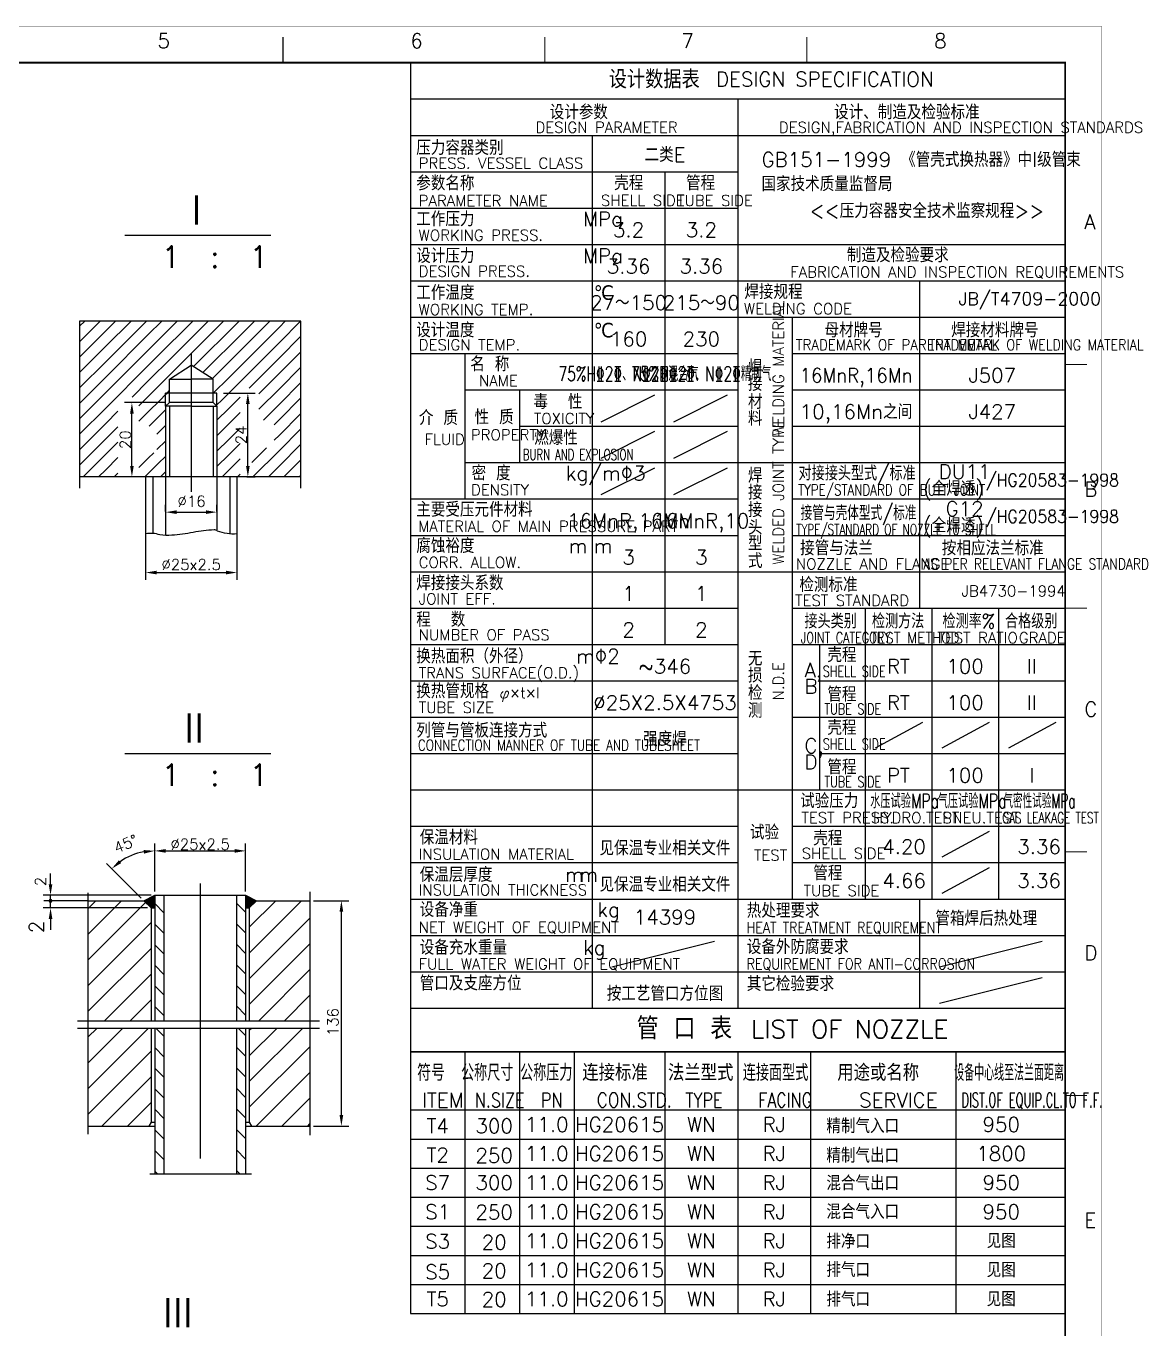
# Model space of a CAD drawing. Extents: x 49444 to 186655, y 41039 to 60167.
# Drawn here: x 81810 to 86436, y 52249 to 57623 of the extents above; entities that cross this region are included whole.
import ezdxf
from ezdxf.enums import TextEntityAlignment as Align

# ---------------------------------------------------------------- set-up
doc = ezdxf.new("R2010")
doc.units = 0
doc.header["$LTSCALE"] = 60
doc.header["$MEASUREMENT"] = 0
doc.header["$PDMODE"] = 3
doc.header["$PDSIZE"] = 0.001
doc.layers.get('0').update_dxf_attribs({"linetype": 'CONTINUOUS'})
doc.layers.get('DEFPOINTS').update_dxf_attribs({"linetype": 'CONTINUOUS'})
doc.styles.get("Standard").update_dxf_attribs({"font": 'txt_l', "bigfont": 'hztxt_l'})
doc.dimstyles.get("Standard").update_dxf_attribs({"dimtxt": 0.18, "dimasz": 0.18, "dimexe": 0.18, "dimexo": 0.0625, "dimgap": 0.09, "dimtad": 0, "dimtih": 1, "dimtoh": 1, "dimdec": 4, "dimzin": 0, "dimdsep": 46, "dimtxsty": 'Standard', "dimcen": 0.09, "dimadec": 0, "dimazin": 0, "dimtfac": 1, "dimtdec": 4, "dimtofl": 0, "dimtmove": 0, "dimatfit": 3, "dimfxl": 0, "dimtolj": 1, "dimtzin": 0, "dimarcsym": 0})
doc.dimstyles.new('STANDARD$0', dxfattribs={"dimtxt": 3, "dimasz": 3, "dimexe": 2, "dimexo": 1, "dimgap": 0.5, "dimtad": 1, "dimdec": 0, "dimzin": 0, "dimdsep": 46, "dimtxsty": 'Standard', "dimcen": 1, "dimclrd": 256, "dimclre": 256, "dimclrt": 256, "dimadec": 0, "dimazin": 0, "dimtfac": 1.5, "dimtdec": 3, "dimtix": 1, "dimtmove": 0, "dimatfit": 2, "dimfxl": 0, "dimtolj": 1, "dimarcsym": 0})

# ---------------------------------------------------------------- blocks, each defined once
blk = doc.blocks.new('*D62')
at = {"lineweight": -2}
for p, q in [((82995.6, 54015.5), (83140.5, 54015.5)), ((83110.5, 53130.9), (83110.5, 53970.5)), ((82995.6, 53085.9), (83140.5, 53085.9))]:
    blk.add_line(p, q, dxfattribs=at)
for points in [[(83103, 53970.5), (83118, 53970.5), (83110.5, 54015.5)], [(83103, 53130.9), (83118, 53130.9), (83110.5, 53085.9)]]:
    blk.add_solid(points)
at = {"layer": 'DEFPOINTS', "color": 0}
for p in [(82980.6, 54015.5), (83110.5, 54015.5), (82980.6, 53085.9)]:
    blk.add_point(p, dxfattribs=at)
at = {"insert": (83075.5, 53514.8), "char_height": 45, "attachment_point": 5, "rotation": 90}
blk.add_mtext('\\A1;136', dxfattribs=at)
blk = doc.blocks.new('*D109')
at = {"lineweight": -2}
for p, q in [((82385.8, 55620.7), (82385.8, 55648.2)), ((82597.3, 55620.7), (82597.3, 55648.2)), ((82430.8, 55618.2), (82552.3, 55618.2))]:
    blk.add_line(p, q, dxfattribs=at)
for points in [[(82430.8, 55625.7), (82430.8, 55610.7), (82385.8, 55618.2)], [(82552.3, 55625.7), (82552.3, 55610.7), (82597.3, 55618.2)]]:
    blk.add_solid(points)
at = {"layer": 'DEFPOINTS', "color": 0}
for p in [(82385.8, 55605.7), (82597.3, 55618.2), (82597.3, 55605.7)]:
    blk.add_point(p, dxfattribs=at)
at = {"insert": (82492.8, 55663.2), "char_height": 45, "attachment_point": 5}
blk.add_mtext('\\A1;%%c16', dxfattribs=at)
blk = doc.blocks.new('*X15')
at = {"color": 0}
for p, q in [((1978.26, -200.59), (1975.82, -198.15)), ((1982.5, -200.59), (1980.06, -198.15)), ((1986.33, -200.18), (1984.3, -198.15)), ((1989.07, -202.92), (1986.33, -200.18)), ((1990, -199.61), (1988.55, -198.15)), ((1976.1, -202.68), (1974.35, -200.93)), ((1984.83, -202.92), (1983.36, -201.45))]:
    blk.add_line(p, q, dxfattribs=at)
blk = doc.blocks.new('*D91')
at = {"lineweight": -2}
for p, q in [((82386.2, 56070), (82216.6, 56070)), ((82246.6, 55808.7), (82246.6, 56025)), ((82247.7, 55763.7), (82216.6, 55763.7))]:
    blk.add_line(p, q, dxfattribs=at)
for points in [[(82239.1, 56025), (82254.1, 56025), (82246.6, 56070)], [(82239.1, 55808.7), (82254.1, 55808.7), (82246.6, 55763.7)]]:
    blk.add_solid(points)
at = {"layer": 'DEFPOINTS', "color": 0}
for p in [(82246.6, 56070), (82401.2, 56070), (82262.7, 55763.7)]:
    blk.add_point(p, dxfattribs=at)
at = {"insert": (82219.3, 55916.9), "char_height": 45, "attachment_point": 5, "rotation": 90}
blk.add_mtext('\\A1;20', dxfattribs=at)
blk = doc.blocks.new('*D108')
at = {"lineweight": -2}
for p, q in [((82303.3, 55544.7), (82303.3, 55339.1)), ((82679.9, 55544.6), (82679.9, 55339.1)), ((82348.3, 55369.1), (82634.9, 55369.1))]:
    blk.add_line(p, q, dxfattribs=at)
for points in [[(82348.3, 55376.6), (82348.3, 55361.6), (82303.3, 55369.1)], [(82634.9, 55376.6), (82634.9, 55361.6), (82679.9, 55369.1)]]:
    blk.add_solid(points)
at = {"layer": 'DEFPOINTS', "color": 0}
for p in [(82303.3, 55559.7), (82679.9, 55559.6), (82679.9, 55369.1)]:
    blk.add_point(p, dxfattribs=at)
at = {"insert": (82491.1, 55402.1), "char_height": 45, "attachment_point": 5}
blk.add_mtext('\\A1;%%c25x2.5', dxfattribs=at)
blk = doc.blocks.new('*D90')
at = {"lineweight": -2}
for p, q in [((82624.8, 56109.3), (82754.7, 56109.3)), ((82724.7, 55808.7), (82724.7, 56064.3)), ((82720.1, 55763.7), (82754.7, 55763.7))]:
    blk.add_line(p, q, dxfattribs=at)
for points in [[(82717.2, 56064.3), (82732.2, 56064.3), (82724.7, 56109.3)], [(82717.2, 55808.7), (82732.2, 55808.7), (82724.7, 55763.7)]]:
    blk.add_solid(points)
at = {"layer": 'DEFPOINTS', "color": 0}
for p in [(82609.8, 56109.3), (82724.7, 56109.3), (82705.1, 55763.7)]:
    blk.add_point(p, dxfattribs=at)
at = {"insert": (82697.3, 55936.5), "char_height": 45, "attachment_point": 5, "rotation": 90}
blk.add_mtext('\\A1;24', dxfattribs=at)
blk = doc.blocks.new('*X14')
at = {"color": 0}
for p, q in [((1953.05, -166.89), (1947.19, -161.04)), ((1957.29, -166.89), (1951.43, -161.04)), ((1961.53, -166.89), (1955.68, -161.04)), ((1965.77, -166.89), (1959.92, -161.04)), ((1970.02, -166.89), (1964.16, -161.04)), ((1974.26, -166.89), (1968.4, -161.04)), ((1978.5, -166.89), (1972.65, -161.04)), ((1982.74, -166.89), (1976.89, -161.04)), ((1986.99, -166.89), (1981.13, -161.04)), ((1990, -165.67), (1985.37, -161.04)), ((1990, -161.42), (1989.62, -161.04)), ((1948.8, -166.89), (1947.17, -165.26)), ((1962.73, -180.82), (1948.8, -166.89)), ((1966.97, -180.82), (1953.05, -166.89)), ((1965.6, -175.2), (1957.29, -166.89)), ((1967.17, -172.54), (1961.53, -166.89)), ((1971.42, -172.54), (1965.77, -166.89)), ((1974.38, -171.26), (1970.02, -166.89)), ((1975.7, -168.34), (1974.26, -166.89)), ((1979.95, -168.34), (1978.5, -166.89)), ((1990, -174.15), (1982.74, -166.89)), ((1990, -169.91), (1986.99, -166.89)), ((1958.49, -180.82), (1947.17, -169.5)), ((1986.05, -174.44), (1982.02, -170.42)), ((1954.24, -180.82), (1947.17, -173.74)), ((1950, -180.82), (1947.17, -177.99)), ((1971.21, -180.82), (1968.08, -177.69)), ((1975.46, -180.82), (1972.33, -177.69)), ((1979.7, -180.82), (1976.57, -177.69)), ((1983.94, -180.82), (1980.81, -177.69)), ((1988.19, -180.82), (1985.05, -177.69)), ((1990, -178.39), (1989.3, -177.69)), ((1958.34, -214.62), (1947.17, -203.44)), ((1962.58, -214.62), (1950.89, -202.92)), ((1966.83, -214.62), (1955.13, -202.92)), ((1971.07, -214.62), (1959.37, -202.92)), ((1968.08, -207.38), (1963.61, -202.92)), ((1970.49, -205.55), (1967.86, -202.92)), ((1974.73, -205.55), (1972.1, -202.92)), ((1987.46, -205.55), (1984.83, -202.92)), ((1990, -203.85), (1989.07, -202.92)), ((1954.1, -214.62), (1947.17, -207.68)), ((1975.31, -214.62), (1971.97, -211.28)), ((1979.56, -214.62), (1976.22, -211.28)), ((1983.8, -214.62), (1980.46, -211.28)), ((1988.04, -214.62), (1984.7, -211.28)), ((1990, -212.33), (1988.94, -211.28)), ((1949.86, -214.62), (1947.17, -211.93)), ((1957.08, -221.84), (1949.86, -214.62)), ((1961.32, -221.84), (1954.1, -214.62)), ((1965.56, -221.84), (1958.34, -214.62)), ((1969.81, -221.84), (1962.58, -214.62)), ((1974.05, -221.84), (1966.83, -214.62)), ((1978.29, -221.84), (1971.07, -214.62)), ((1982.53, -221.84), (1975.31, -214.62)), ((1986.78, -221.84), (1979.56, -214.62)), ((1990, -220.82), (1983.8, -214.62)), ((1990, -216.58), (1988.04, -214.62)), ((1952.84, -221.84), (1947.17, -216.17)), ((1948.59, -221.84), (1947.17, -220.41))]:
    blk.add_line(p, q, dxfattribs=at)
blk = doc.blocks.new('*D93')
at = {"lineweight": -2}
for p, q in [((81911.1, 54083), (81911.1, 54128)), ((82325.6, 54038), (81881.1, 54038)), ((81911.1, 53985.5), (81911.1, 54038)), ((82310.6, 53985.5), (81881.1, 53985.5)), ((81911.1, 53940.5), (81911.1, 53895.5))]:
    blk.add_line(p, q, dxfattribs=at)
for points in [[(81903.6, 54083), (81918.6, 54083), (81911.1, 54038)], [(81903.6, 53940.5), (81918.6, 53940.5), (81911.1, 53985.5)]]:
    blk.add_solid(points)
at = {"layer": 'DEFPOINTS', "color": 0}
for p in [(81911.1, 54038), (82340.6, 54038), (82325.6, 53985.5)]:
    blk.add_point(p, dxfattribs=at)
at = {"insert": (81869.7, 54094.7), "char_height": 45, "attachment_point": 5, "rotation": 90}
blk.add_mtext('\\A1;2', dxfattribs=at)
blk = doc.blocks.new('*D57')
at = {"color": 0, "lineweight": -2}
for p, q in [((82340.6, 54053), (82340.6, 54251.1)), ((82285, 54026.1), (82142.1, 54168.8))]:
    blk.add_line(p, q, dxfattribs=at)
blk.add_arc((82340.6, 53970.5), 250.6, 100.302, 124.7159, dxfattribs=at)
at = {"color": 0}
for points in [[(82295.1, 54224.5), (82296.5, 54209.6), (82340.6, 54221.1)], [(82202.7, 54170.7), (82193.1, 54182.2), (82163.3, 54147.6)]]:
    blk.add_solid(points, dxfattribs=at)
at = {"layer": 'DEFPOINTS', "color": 0}
for p in [(82275.7, 54212.5), (82295.6, 54015.5), (82340.6, 54038), (82325.6, 53985.5), (82340.6, 52889.4)]:
    blk.add_point(p, dxfattribs=at)
at = {"color": 0, "insert": (82221.2, 54249.8), "char_height": 45, "attachment_point": 5, "rotation": 23.137}
blk.add_mtext('\\A1;45°', dxfattribs=at)
blk = doc.blocks.new('*X1')
at = {"color": 0}
for p, q in [((289.21, 91.22), (298.48, 100.49)), ((289.21, 98.29), (291.41, 100.49)), ((333.59, 86.11), (347.98, 100.49)), ((333.59, 93.18), (340.91, 100.49)), ((289.21, 84.14), (305.07, 100.01)), ((289.21, 77.07), (306.59, 94.46)), ((333.59, 79.03), (350.26, 95.7)), ((289.21, 70), (306.59, 87.39)), ((333.59, 71.96), (350.26, 88.63)), ((293.75, 67.48), (306.59, 80.32)), ((336.18, 67.48), (350.26, 81.56)), ((300.82, 67.48), (306.59, 73.25)), ((343.25, 67.48), (350.26, 74.49)), ((289.21, 48.79), (305.89, 65.48)), ((289.21, 55.86), (298.82, 65.48)), ((289.21, 62.93), (291.75, 65.48)), ((333.59, 64.89), (334.18, 65.48)), ((333.59, 57.82), (341.25, 65.48)), ((333.59, 50.75), (348.32, 65.48)), ((289.21, 41.72), (306.59, 59.11)), ((333.59, 43.68), (350.26, 60.35)), ((293.08, 38.52), (306.59, 52.03)), ((335.51, 38.52), (350.26, 53.28)), ((300.15, 38.52), (306.59, 44.96)), ((342.58, 38.52), (350.26, 46.2)), ((349.65, 38.52), (350.26, 39.13))]:
    blk.add_line(p, q, dxfattribs=at)
blk = doc.blocks.new('*X2')
at = {"color": 0}
for p, q in [((310.09, 97.2), (307.59, 99.7)), ((332.59, 97.33), (330.09, 99.83)), ((310.09, 91.54), (307.59, 94.04)), ((332.59, 91.67), (330.09, 94.17)), ((310.09, 85.89), (307.59, 88.39)), ((332.59, 86.01), (330.09, 88.51)), ((310.09, 80.23), (307.59, 82.73)), ((332.59, 80.36), (330.09, 82.86)), ((310.09, 74.57), (307.59, 77.07)), ((332.59, 74.7), (330.09, 77.2)), ((310.09, 68.92), (307.59, 71.42)), ((332.59, 69.04), (330.09, 71.54)), ((310.09, 63.26), (307.88, 65.48)), ((332.59, 63.39), (330.5, 65.48)), ((310.09, 57.6), (307.59, 60.1)), ((332.59, 57.73), (330.09, 60.23)), ((310.09, 51.95), (307.59, 54.45)), ((332.59, 52.07), (330.09, 54.57)), ((310.09, 46.29), (307.59, 48.79)), ((332.59, 46.42), (330.09, 48.92)), ((310.09, 40.63), (307.59, 43.13)), ((332.59, 40.76), (330.09, 43.26)), ((310.09, 34.98), (307.59, 37.48)), ((332.59, 35.1), (330.09, 37.6)), ((310.09, 29.32), (307.59, 31.82)), ((332.59, 29.45), (330.09, 31.95)), ((308.33, 25.42), (307.59, 26.16)), ((330.96, 25.42), (330.09, 26.29))]:
    blk.add_line(p, q, dxfattribs=at)
blk = doc.blocks.new('*D107')
at = {"lineweight": -2}
for p, q in [((82340.6, 54053), (82340.6, 54250.9)), ((82715.6, 54053), (82715.6, 54250.9)), ((82385.6, 54220.9), (82670.6, 54220.9))]:
    blk.add_line(p, q, dxfattribs=at)
for points in [[(82385.6, 54228.4), (82385.6, 54213.4), (82340.6, 54220.9)], [(82670.6, 54228.4), (82670.6, 54213.4), (82715.6, 54220.9)]]:
    blk.add_solid(points)
at = {"layer": 'DEFPOINTS', "color": 0}
for p in [(82715.6, 54220.9), (82340.6, 54038), (82715.6, 54038)]:
    blk.add_point(p, dxfattribs=at)
at = {"insert": (82528.1, 54248.3), "char_height": 45, "attachment_point": 5}
blk.add_mtext('\\A1;%%c25x2.5', dxfattribs=at)

msp = doc.modelspace()

# ---------------------------------------------------------------- linework, layer by layer
for p, q in [((83394.736803, 57322.422896), (86094.736803, 57322.422896)), ((84744.736803, 57322.422896), (84744.736803, 53572.422896)), ((83394.736803, 57172.422896), (86094.736803, 57172.422896)), ((84144.736803, 57172.422896), (84144.736803, 53572.422896)), ((83394.736803, 57022.422896), (84744.736803, 57022.422896)), ((84444.736803, 57022.422896), (84444.736803, 55072.422896)), ((83394.736803, 56872.422896), (84744.736803, 56872.422896)), ((82217.121574, 56760.065256), (82819.147984, 56760.065256)), ((83394.736803, 56722.422896), (86094.736803, 56722.422896)), ((83394.736803, 56572.422896), (86094.736803, 56572.422896)), ((85494.736803, 56572.422896), (85494.736803, 55222.422896)), ((83394.736803, 56422.422896), (86094.736803, 56422.422896)), ((84969.736803, 56422.422896), (84969.736803, 54022.422896)), ((82491.554096, 56271.913919), (82491.554096, 55702.341196)), ((83394.736803, 56272.422896), (84744.736803, 56272.422896)), ((83619.736803, 56272.422896), (83619.736803, 55672.422896)), ((84969.736803, 56272.422896), (86094.736803, 56272.422896)), ((82385.844438, 56054.693364), (82385.844438, 56109.289398)), ((82597.263755, 56054.693364), (82597.263755, 56109.289398)), ((83619.736803, 56122.422896), (84744.736803, 56122.422896)), ((83844.736803, 56122.422896), (83844.736803, 55822.422896)), ((84969.736803, 56122.422896), (86094.736803, 56122.422896)), ((82362.565322, 56080.450751), (82314.349708, 56032.235137)), ((82401.439242, 56054.693364), (82401.439242, 55763.956816)), ((82581.668951, 56054.693364), (82581.668951, 55763.956816)), ((84181.108832, 55990.608909), (84402.979168, 56101.544077)), ((84481.108832, 55990.608909), (84702.979168, 56101.544077)), ((82385.844423, 56040.090243), (82344.243819, 55998.489638)), ((83844.736803, 55972.422896), (84744.736803, 55972.422896)), ((84181.108832, 55840.608909), (84402.979168, 55951.544077)), ((84481.108832, 55840.608909), (84702.979168, 55951.544077)), ((84969.736803, 55972.422896), (86094.736803, 55972.422896)), ((83619.736803, 55822.422896), (84744.736803, 55822.422896)), ((84181.108832, 55690.608909), (84402.979168, 55801.544077)), ((84481.108832, 55690.608909), (84702.979168, 55801.544077)), ((84744.736803, 55822.422896), (86094.736803, 55822.422896)), ((83394.736803, 55672.422896), (84744.736803, 55672.422896)), ((84969.736803, 55672.422896), (86094.736803, 55672.422896)), ((83394.736803, 55522.422896), (84744.736803, 55522.422896)), ((84969.736803, 55522.422896), (86094.736803, 55522.422896)), ((83394.736803, 55372.422896), (84744.736803, 55372.422896)), ((84744.736803, 55372.422896), (86094.736803, 55372.422896)), ((83394.736803, 55222.422896), (84744.736803, 55222.422896)), ((84969.736803, 55222.422896), (86094.736803, 55222.422896)), ((85269.736803, 55222.422896), (85269.736803, 54022.422896)), ((85544.671568, 55222.422896), (85544.671568, 54022.422896)), ((85819.713462, 55222.422896), (85819.713462, 54022.422896)), ((83394.736803, 55072.422896), (84744.736803, 55072.422896)), ((84969.736803, 55072.422896), (86094.736803, 55072.422896)), ((85082.236803, 55072.422896), (85082.236803, 54472.422896)), ((83394.736803, 54922.422896), (84744.736803, 54922.422896)), ((85082.236803, 54922.422896), (86094.736803, 54922.422896)), ((83394.736803, 54772.422896), (84744.736803, 54772.422896)), ((84969.736803, 54772.422896), (86094.736803, 54772.422896)), ((85313.076192, 54646.068172), (85507.837577, 54752.326861)), ((85588.010958, 54646.068172), (85782.772342, 54752.326861)), ((85863.052852, 54646.068172), (86057.814236, 54752.326861)), ((82217.121574, 54622.975941), (82819.147984, 54622.975941)), ((83394.736803, 54622.422896), (84744.736803, 54622.422896)), ((83394.736803, 54622.422896), (84744.736803, 54622.422896)), ((85082.236803, 54622.422896), (86094.736803, 54622.422896)), ((83394.736803, 54472.422896), (84744.736803, 54472.422896)), ((84744.736803, 54472.422896), (86094.736803, 54472.422896)), ((83394.736803, 54322.422896), (84744.736803, 54322.422896)), ((84969.736803, 54322.422896), (86094.736803, 54322.422896)), ((85588.010958, 54196.068172), (85782.772342, 54302.326861)), ((83394.736803, 54172.422896), (84744.736803, 54172.422896)), ((84969.736803, 54172.422896), (86094.736803, 54172.422896)), ((85588.010958, 54046.068172), (85782.772342, 54152.326861)), ((82528.095137, 54085.873118), (82528.095137, 52952.122211)), ((82064.795196, 54015.453367), (81883.175006, 54015.453367)), ((82064.795196, 54048.375731), (82064.795196, 53052.157689)), ((82980.618559, 54051.784612), (82980.618559, 53048.748759)), ((83394.736803, 54022.422896), (84744.736803, 54022.422896)), ((84744.736803, 54022.422896), (86094.736803, 54022.422896)), ((85494.736803, 54022.422896), (85494.736803, 53572.422896)), ((83394.736803, 53872.422896), (84744.736803, 53872.422896)), ((84226.076117, 53742.757725), (84649.455812, 53848.602648)), ((84744.736803, 53872.422896), (86094.736803, 53872.422896)), ((85576.076117, 53742.757725), (85999.455812, 53848.602648)), ((83394.736803, 53722.422896), (84744.736803, 53722.422896)), ((84744.736803, 53722.422896), (86094.736803, 53722.422896)), ((85576.076117, 53592.757725), (85999.455812, 53698.602648)), ((82022.619438, 53520.21228), (83020.666, 53520.21228)), ((82022.619438, 53490.21228), (83020.666, 53490.21228)), ((83619.736803, 53392.422892), (83619.736803, 52312.422892)), ((83844.736803, 53392.422892), (83844.736803, 52312.422892)), ((84069.736803, 53392.422892), (84069.736803, 52312.422892)), ((84444.736803, 53392.422892), (84444.736803, 52312.422892)), ((84744.736803, 53392.422892), (84744.736803, 52312.422892)), ((85044.736803, 53392.422892), (85044.736803, 52312.422892)), ((85644.736803, 53392.422892), (85644.736803, 52312.422892)), ((83394.736803, 53152.422892), (86094.736803, 53152.422892)), ((83394.736803, 53032.422892), (86094.736803, 53032.422892)), ((82320.569711, 52889.379675), (82739.734823, 52889.379675)), ((83394.736803, 52912.422892), (86094.736803, 52912.422892)), ((83394.736803, 52792.422892), (86094.736803, 52792.422892)), ((83394.736803, 52672.422892), (86094.736803, 52672.422892)), ((83394.736803, 52552.422892), (86094.736803, 52552.422892)), ((83394.736803, 52432.422892), (86094.736803, 52432.422892)), ((83394.736803, 52312.422892), (86094.736803, 52312.422892))]:
    msp.add_line(p, q)
at = {"color": 0}
for p, q in [((82314.349708, 56286.793578), (82433.770004, 56406.213874)), ((82314.349708, 56350.433189), (82370.130393, 56406.213874)), ((82347.072022, 56255.876282), (82497.409614, 56406.213874)), ((82410.711632, 56255.876282), (82561.049224, 56406.213874)), ((82474.351243, 56255.876282), (82624.688835, 56406.213874)), ((82537.990853, 56255.876282), (82645.81289, 56363.698319)), ((82601.630463, 56255.876282), (82645.81289, 56300.058709)), ((82314.349708, 56095.874747), (82474.351243, 56255.876282)), ((82314.349708, 56159.514358), (82410.711632, 56255.876282)), ((82314.349708, 56223.153968), (82347.072022, 56255.876282)), ((82500.709822, 56218.595251), (82537.990853, 56255.876282)), ((82539.292206, 56193.538025), (82601.630463, 56255.876282)), ((82577.874589, 56168.480798), (82645.81289, 56236.419099)), ((82582.322788, 56109.289387), (82645.81289, 56172.779488)), ((82385.844438, 56103.729867), (82391.403957, 56109.289387)), ((82391.403957, 56109.289387), (82401.439233, 56119.324663)), ((82581.668946, 56108.635544), (82582.322788, 56109.289387)), ((82617.123763, 56080.450751), (82645.81289, 56109.139878)), ((82362.565322, 56080.450751), (82385.844438, 56103.729867)), ((82597.263755, 56060.590743), (82617.123763, 56080.450751)), ((82597.263741, 55996.951118), (82645.81289, 56045.500268)), ((82597.263741, 55933.311508), (82645.81289, 55981.860658)), ((82597.263741, 55869.671898), (82645.81289, 55918.221047)), ((82597.263741, 55806.032288), (82645.81289, 55854.581437)), ((82618.5742, 55763.703136), (82645.81289, 55790.941827))]:
    msp.add_line(p, q, dxfattribs=at)
for points, format in [([(77334.736803, 57622.422896, 1.5, 1.5, 0), (77334.736803, 45007.422896, 1.5, 1.5, 0), (86244.736803, 45007.422896, 1.5, 1.5, 0), (86244.736803, 57622.422896, 1.5, 1.5, 0), (77334.736803, 57622.422896, 1.5, 1.5, 1.9635677679)], "xyseb"), ([(82869.736803, 57472.422896, 4.5, 4.5, 0), (82869.736803, 57577.422896, 4.5, 4.5, 0)], "xyseb"), ([(83949.736803, 57472.422896, 4.5, 4.5, 0), (83949.736803, 57577.422896, 4.5, 4.5, 0)], "xyseb"), ([(85029.736803, 57472.422896, 4.5, 4.5, 0), (85029.736803, 57577.422896, 4.5, 4.5, 0)], "xyseb"), ([(77709.736803, 57472.422896, 7.5, 7.5, 0), (77709.736803, 45157.422896, 7.5, 7.5, 0), (86094.736803, 45157.422896, 7.5, 7.5, 0), (86094.736803, 57472.422896, 7.5, 7.5, 0), (77709.736803, 57472.422896, 7.5, 7.5, 0)], "xyseb"), ([(86184.736803, 56227.422896, 4.5, 4.5, 0), (86094.736803, 56227.422896, 4.5, 4.5, 0)], "xyseb"), ([(82679.912201, 55528.099543, -0.1039922283), (82599.194237, 55540.255231, 0.266325534), (82585.267243, 55544.898662, 0.0381971837), (82499.762504, 55534.406798, -0.0366700243), (82410.814647, 55522.832081, -0.0586850904), (82362.182909, 55524.405379, 0.1327111397), (82303.242271, 55528.390728)], "xyb"), ([(86184.736803, 54217.422896, 4.5, 4.5, 0), (86094.736803, 54217.422896, 4.5, 4.5, 0)], "xyseb")]:
    msp.add_lwpolyline(points, format=format)
for points in [[(83394.736807, 57472.422896), (83394.736807, 52312.422892)], [(82942.528811, 55716.711396), (82942.528811, 56406.213874), (82030.551903, 56406.213874), (82030.551903, 55716.711396)], [(82401.439249, 56166.016593), (82491.638899, 56224.596528)], [(82581.668944, 56166.016593), (82491.469279, 56224.596528)], [(82401.439234, 56070.043548), (82401.439234, 56166.016593), (82491.638869, 56166.016593)], [(82581.668944, 56070.043548), (82581.668944, 56166.016593), (82491.469279, 56166.016593)], [(82597.263739, 56109.289413), (82385.844424, 56109.289413)], [(82385.844424, 56054.693388), (82401.439234, 56070.043548)], [(82385.844424, 56054.693388), (82385.844424, 55522.212348)], [(82491.638869, 56054.693388), (82385.844424, 56054.693388)], [(82581.668944, 56070.043548), (82401.296914, 56070.043548)], [(82491.469279, 56054.693388), (82597.263739, 56054.693388)], [(82597.263739, 56054.693388), (82581.668944, 56070.043548)], [(82597.263739, 56054.693388), (82597.263739, 55545.182703)], [(82942.528804, 55763.703168), (82030.551904, 55763.703168)], [(82303.251949, 55763.113098), (82303.251949, 55528.099563)], [(82333.251949, 55763.113098), (82333.251949, 55530.547713)], [(82649.856199, 55763.703168), (82649.856199, 55528.642998)], [(82679.856199, 55763.703168), (82679.856199, 55528.099563)], [(82064.795194, 54015.453362), (82295.576419, 54015.453362)], [(82295.576419, 54015.453362), (82340.595139, 54037.953362)], [(82325.595139, 53985.453362), (82295.576419, 54015.453362)], [(82340.595139, 54037.953362), (82340.595139, 53520.212282)], [(82340.595139, 54037.953362), (82715.595139, 54037.953362)], [(82378.095139, 54037.953362), (82378.095139, 53520.212282)], [(82678.095139, 54037.953362), (82678.095139, 53520.212282)], [(82715.595139, 54037.953362), (82715.595139, 53520.212282)], [(82715.595139, 54037.953362), (82760.607784, 54015.453362)], [(82730.595139, 53985.453362), (82760.607784, 54015.453362)], [(82760.607784, 54015.453362), (82980.618559, 54015.453362)], [(82325.595139, 53985.453362), (82325.595139, 53520.212282)], [(82325.595139, 53985.453362), (82340.595139, 53985.453362)], [(82715.595139, 53985.453362), (82730.595139, 53985.453362)], [(82730.595139, 53985.453362), (82730.595139, 53520.212282)], [(83394.736807, 53572.422896), (86094.736803, 53572.422896)], [(83394.736807, 53572.422896), (86094.736803, 53572.422896)], [(82325.595139, 53490.212282), (82325.595139, 53102.419562)], [(82340.595139, 53490.212282), (82340.595139, 52889.379677)], [(82378.095139, 53490.212282), (82378.095139, 52889.379677)], [(82678.095139, 53490.212282), (82678.095139, 52889.379677)], [(82715.595139, 53490.212282), (82715.595139, 52889.379677)], [(82730.595139, 53490.212282), (82730.595139, 53102.419562)], [(86094.736803, 53392.422896), (83394.736807, 53392.422896)], [(83394.736807, 53392.422896), (86094.736803, 53392.422896)], [(82325.595139, 53102.419562), (82316.216794, 53085.919562)], [(82325.595139, 53102.419562), (82340.595139, 53102.419562)], [(82715.595139, 53102.419562), (82730.595139, 53102.419562)], [(82730.595139, 53102.419562), (82739.973484, 53085.919562)], [(82064.795194, 53085.919562), (82340.595139, 53085.919562)], [(82715.595139, 53085.919562), (82980.618559, 53085.919562)]]:
    msp.add_lwpolyline(points)
at = {"const_width": 4.5}
for points in [[(86184.736803, 55222.422896), (86094.736803, 55222.422896)], [(86184.736803, 53212.422896), (86094.736803, 53212.422896)]]:
    msp.add_lwpolyline(points, dxfattribs=at)
msp.add_lwpolyline([(81916.639714, 54015.453362, 1), (81905.484784, 54015.453362, 1)], format="xyb", close=True)
for points in [[(82340.595137, 54037.953367), (82295.576414, 54015.453367), (82325.595137, 53985.453367)], [(82340.595137, 54037.953367), (82340.595137, 53985.453367), (82325.595137, 53985.453367)], [(82715.595137, 54037.953367), (82760.60778, 54015.453367), (82730.595137, 53985.453367)], [(82715.595137, 54037.953367), (82715.595137, 53985.453367), (82730.595137, 53985.453367)]]:
    msp.add_solid(points)

# ---------------------------------------------------------------- block references
at = {"xscale": 15, "yscale": 15, "zscale": 15, "rotation": 270}
for name in ['*X14', '*X15']:
    msp.add_blockref(name, (85358.121347, 85613.724274), dxfattribs=at)
at = {"xscale": 15, "yscale": 15, "zscale": 15}
for name in ['*X1', '*X2']:
    msp.add_blockref(name, (77726.709043, 52508.066676), dxfattribs=at)

# ---------------------------------------------------------------- texts
for s, height, p in [('5', 60, (82352.236803, 57532.422896)), ('6', 60, (83394.736803, 57532.422896)), ('7', 60, (84512.236803, 57532.422896)), ('8', 60, (85554.736803, 57532.422896)), ('设计数据表', 75, (84213.093253, 57365.885773)), ('DESIGN SPECIFICATION', 60, (84655.023099, 57373.812214)), ('设计参数', 60, (83969.428983, 57238.068102)), ('设计、制造及检验标准', 60, (85142.171782, 57238.068102)), ('DESIGN PARAMETER', 45, (83910.978325, 57183.191769)), ('DESIGN,FABRICATION AND INSPECTION STANDARDS ', 45, (84914.527453, 57183.191769)), ('压力容器类别', 60, (83419.227609, 57091.391025)), ('PRESS. VESSEL CLASS', 45, (83429.161944, 57035.186428)), ('GB151-1999 《管壳式换热器》中I级管束', 60, (84842.836198, 57042.379548)), ('参数名称', 60, (83419.227609, 56944.952405)), ('壳程', 60, (84235.578801, 56946.261262)), ('管程', 60, (84531.785648, 56945.820623)), ('国家技术质量监督局', 60, (84842.836198, 56941.997661)), ('I', 120, (82492.439808, 56804.611402)), ('PARAMETER NAME', 45, (83429.161944, 56880.250114)), ('SHELL SIDE', 45, (84180.728137, 56881.558972)), ('TUBE SIDE', 45, (84494.55866, 56881.118333)), ('工作压力          MPa', 60, (83419.227609, 56797.139685)), ('       <<压力容器安全技术监察规程>>', 60, (84728.674665, 56831.234519)), ('A', 60, (86174.146895, 56785.542595)), ('WORKING PRESS.', 45, (83429.161944, 56737.865324)), ('1  :  1', 90, (82368.594306, 56626.426818)), ('设计压力          MPa', 60, (83419.227609, 56645.452496)), ('制造及检验要求', 60, (85194.689994, 56648.598383)), ('DESIGN PRESS.', 45, (83429.161944, 56589.324009)), ('FABRICATION AND INSPECTION REQUIREMENTS', 45, (84961.677449, 56586.178161)), ('工作温度           ℃', 60, (83419.227609, 56493.765333)), ('焊接规程', 60, (84772.245881, 56496.911194)), ('JB/T4709-2000', 52.5, (85655.582534, 56472.167372)), ('WORKING TEMP.', 45, (83429.161944, 56431.345112)), ('WELDING CODE', 45, (84770.244725, 56434.490972)), ('设计温度           ℃', 60, (83419.227609, 56338.932283)), ('母材牌号', 60, (85102.454291, 56338.932283)), ('焊接材料牌号', 60, (85624.937211, 56338.932283)), ('DESIGN TEMP.', 45, (83429.161944, 56285.949657)), ('名 称', 60, (83641.848309, 56198.868605)), ('焊', 60, (84786.910014, 56186.315376)), ('NAME', 45, (83677.65378, 56137.629919)), ('接', 60, (84786.910014, 56117.954334)), ('毒  性', 60, (83902.228389, 56043.989606)), ('材', 60, (84786.910014, 56044.052114)), ('介 质', 60, (83430.009262, 55977.154094)), ('性 质', 60, (83659.733931, 55980.026106)), ('TOXICITY', 45, (83904.205393, 55981.776792)), ('料', 60, (84786.910014, 55974.593361)), ('PROPERTY', 45, (83644.446781, 55914.623918)), ('燃爆性', 60, (83905.700414, 55895.215704)), ('FLUID', 45, (83453.400275, 55895.858656)), ('密 度     kg/m%%1303', 60, (83647.442316, 55748.868605)), ('焊', 60, (84786.910014, 55739.243708)), ('DU11', 60, (85573.389156, 55755.14511)), ('DENSITY', 45, (83644.84956, 55687.629919)), ('接', 60, (84786.910014, 55669.881137)), ('(全焊透)', 60, (85508.736179, 55685.639891)), ('B', 60, (86174.146895, 55683.042595)), ('主要受压元件材料', 60, (83419.227609, 55598.830066)), ('接', 60, (84786.910014, 55597.357523)), ('G12', 60, (85601.539082, 55602.236622)), ('MATERIAL OF MAIN PRESSURE PART ', 45, (83426.926943, 55537.341082)), ('头', 60, (84786.910014, 55524.8339)), ('(全焊透)', 60, (85508.736179, 55534.056042)), ('腐蚀裕度           m', 60, (83419.227609, 55449.329529)), ('型', 60, (84786.910014, 55459.851886)), (' m', 60, (84006.592423, 55449.329529)), ('接管与法兰', 60, (85002.170879, 55439.899877)), ('按相应法兰标准', 60, (85586.548309, 55439.899877)), ('CORR. ALLOW.', 45, (83429.161944, 55388.346583)), ('式', 60, (84786.910014, 55387.328263)), ('NOZZLE AND FLANGE', 45, (84984.667202, 55381.818711)), ('焊接接头系数 ', 60, (83419.227609, 55295.960566)), ('检测标准', 60, (84998.749099, 55288.917711)), ('JB4730-1994', 45, (85667.495886, 55270.412396)), ('JOINT EFF. ', 45, (83429.161944, 55237.879401)), ('TEST STANDARD', 45, (84980.987902, 55231.433117)), ('程  数', 60, (83419.227609, 55144.9784)), ('NUMBER OF PASS', 45, (83429.161944, 55089.799015)), ('TEST RATIO', 45, (85568.013274, 55077.58566)), ('GRADE', 45, (85904.011324, 55077.58566)), ('换热面积（外径）    m%%1302', 60, (83419.227609, 54993.996246)), ('无', 60, (84786.910014, 54984.485102)), ('壳程', 60, (85114.440332, 54999.288099)), ('TRANS SURFACE(O.D.)', 45, (83429.161944, 54933.0133)), ('损', 60, (84786.910014, 54915.122531)), ('A,', 60, (85019.707627, 54936.948852)), ('B', 60, (85019.707627, 54869.866813)), ('换热管规格 ', 60, (83419.227609, 54850.418926)), ('φ×t×l', 45, (83762.721125, 54850.418926)), ('检', 60, (84786.910014, 54842.598917)), ('管程', 60, (85114.440332, 54836.805807)), ('TUBE SIZE', 45, (83429.161944, 54790.144748)), ('测', 60, (84786.910014, 54770.075294)), ('C', 60, (86174.146895, 54775.542595)), ('II', 120, (82462.391757, 54667.522087)), ('壳程', 60, (85114.440332, 54699.288099)), ('列管与管板连接方式', 60, (83419.227609, 54687.936634)), ('C,', 60, (85019.707627, 54624.629796)), ('D', 60, (85019.707627, 54557.547757)), ('管程', 60, (85114.440332, 54536.805807)), ('1  :  1', 90, (82368.594306, 54489.337503)), ('试验压力', 60, (85002.221392, 54397.390312)), ('试验', 60, (84794.912983, 54267.565126)), ('TEST PRESS.', 45, (85007.480481, 54335.622092)), ('HYDRO.TEST ', 45, (85301.859634, 54334.989042)), ('PNEU.TEST ', 45, (85588.668821, 54334.989042)), ('保温材料', 60, (83433.562133, 54246.757262)), ('壳程', 60, (85056.241262, 54243.426598)), ('INSULATION MATERIAL', 45, (83429.161944, 54184.989042)), ('TEST', 45, (84811.624383, 54180.86601)), ('SHELL SIDE', 45, (85008.770565, 54188.167458)), ('4.20', 59.994, (85340.628453, 54208.387824)), ('3.36', 59.994, (85897.291537, 54208.387824)), ('保温层厚度        m', 60, (83433.562133, 54092.793548)), (' m', 60, (83990.938914, 54092.793548)), ('管程', 60, (85056.241262, 54099.226492)), ('4.66', 59.994, (85340.628453, 54068.221931)), ('3.36', 59.994, (85897.291537, 54068.221931)), ('INSULATION THICKNESS', 45, (83429.161944, 54037.534409)), ('TUBE SIDE', 45, (85016.21445, 54034.203731)), ('设备净重           kg', 60, (83433.562133, 53948.593442)), ('热处理要求', 60, (84782.032041, 53944.99378)), ('管箱焊后热处理', 60, (85559.812651, 53912.298806)), ('NET WEIGHT OF EQUIPMENT', 45, (83429.161944, 53883.570681)), ('设备充水重量       kg', 60, (83433.562133, 53792.615618)), ('设备外防腐要求', 60, (84782.032041, 53794.99378)), ('D', 60, (86174.146895, 53770.542595)), ('FULL WATER WEIGHT OF EQUIPMENT', 45, (83429.161944, 53731.645733)), ('管口及支座方位', 60, (83433.562133, 53644.99378)), ('其它检验要求', 60, (84782.032041, 53642.615618)), ('LIST OF NOZZLE', 75, (84799.69089, 53448.168943)), ('ITEM', 60, (83442.19089, 53163.168943)), ('SERVICE', 60, (85245.181758, 53163.168943)), ('精制气入口', 60.0000003, (85110.266804, 53056.475595)), ('精制气出口', 60.0000003, (85110.266804, 52934.539718)), ('混合气出口', 60.0000003, (85110.266804, 52820.487008)), ('混合气入口', 60.0000003, (85110.266804, 52702.422885)), ('E', 60, (86174.146895, 52668.042595)), ('排净口', 60.0000003, (85110.266804, 52580.568405)), ('排气口', 60.0000003, (85110.266804, 52462.987361)), ('排气口', 60.0000003, (85110.266804, 52341.453162)), ('III', 120, (82374.893515, 52256.268214))]:
    msp.add_text(s, height=height).set_placement(p)
for s, height, p in [(' 二类E', 59.994, (84424.473206, 57062.462348)), ('3.2', 60, (84294.736807, 56752.422896)), ('3.2', 60, (84594.736807, 56752.422896)), ('3.36', 60, (84294.736807, 56602.422896)), ('3.36', 60, (84594.736807, 56602.422896)), ('27～150', 60, (84294.736807, 56452.422896)), ('215～90', 60, (84594.736807, 56452.422896)), ('160', 60, (84294.736807, 56302.422896)), ('230', 60, (84594.736807, 56302.422896)), ('J507', 60, (85794.736803, 56152.422896)), ('J427', 60, (85794.736803, 56002.422896)), ('16MnR,16Mn', 60, (84294.736807, 55552.422896)), ('16MnR,10', 60, (84594.736807, 55552.422896)), ('3', 60, (84294.736807, 55402.422896)), ('3', 60, (84594.736807, 55402.422896)), ('1', 60, (84294.736807, 55252.422896)), ('1', 60, (84594.736807, 55252.422896)), ('2', 60, (84294.736807, 55102.422896)), ('2', 60, (84594.736807, 55102.422896)), ('~346', 60, (84444.736807, 54952.422896)), ('RT', 60, (85407.204186, 54952.422896)), ('100', 60, (85682.192515, 54952.422896)), ('II', 60, (85957.225132, 54952.422896)), ('%%C25X2.5X4753', 60, (84444.736807, 54802.422896)), ('RT', 60, (85407.204186, 54802.422896)), ('100', 60, (85682.192515, 54802.422896)), ('II', 60, (85957.225132, 54802.422896)), ('强度焊', 60, (84444.736807, 54652.422896)), ('PT', 60, (85407.204186, 54502.422896)), ('100', 60, (85682.192515, 54502.422896)), ('I', 60, (85957.225132, 54502.422896)), ('见保温专业相关文件', 60, (84444.736807, 54202.422896)), ('见保温专业相关文件', 60, (84444.736807, 54052.422896)), ('14399', 60, (84444.736807, 53917.78949)), ('按工艺管口方位图', 60, (84444.736807, 53602.422896)), ('管 口 表^J', 90, (84555.919976, 53443.716035)), ('连接标准^J', 67.5, (84261.84806, 53272.422892)), ('法兰型式', 67.5, (84591.97255, 53272.422888)), ('用途或名称^J', 67.5, (85347.087459, 53272.422892)), ('T4', 60.0000003, (83507.236811, 53056.475595)), ('300', 60.0000003, (83740.415777, 53056.475595)), ('T2', 60.0000003, (83507.236811, 52936.475594)), ('250', 60.0000003, (83740.415777, 52934.539718)), ('S7', 60.0000003, (83507.236811, 52822.422885)), ('300', 60.0000003, (83740.415777, 52822.422885)), ('S1', 60.0000003, (83507.236811, 52702.422884)), ('250', 60.0000003, (83740.415777, 52700.487008)), ('S3', 60.0000003, (83507.236811, 52580.568405)), ('20', 60.0000003, (83740.415777, 52576.696653)), ('S5', 60.0000003, (83507.236811, 52454.277666)), ('20', 60.0000003, (83740.415777, 52459.115609)), ('T5', 60.0000003, (83507.236811, 52342.422876)), ('20', 60.0000003, (83740.415777, 52340.970111))]:
    msp.add_text(s, height=height).set_placement(p, align=Align.CENTER)
for s, height, p in [('WELDING MATERIAL', 45, (84935.065737, 55932.690069)), ('WELDED JOINT TYPE', 45, (84935.065737, 55401.116038)), ('N.D.E', 45, (84935.065737, 54841.608001)), ('2', 60, (81883.175006, 53881.492661))]:
    msp.add_text(s, height=height, rotation=90).set_placement(p)
for s, height, width, p in [(' TRADEMARK OF PARENT METAL ', 45, 0.9, (84956.583211, 56285.949657)), (' TRADEMARK OF WELDING MATERIAL', 45, 0.85, (85506.695405, 56285.949657)), ('BURN AND EXPLOSION', 45, 0.675, (83858.798299, 55833.00289)), ('对接接头型式/标准', 60, 0.9, (84995.548493, 55748.830066)), ('/HG20583-1998', 52.5, 0.9, (85767.959156, 55724.298861)), ('TYPE/STANDARD OF BUTT JOINT', 45, 0.8, (84993.519243, 55687.341082)), ('接管与壳体型式/标准', 60, 0.8, (85004.276301, 55584.675224)), ('/HG20583-1998', 52.5, 0.9, (85767.959156, 55574.298861)), ('TYPE/STANDARD OF NOZZLE TO SHELL', 45, 0.7, (84985.993462, 55523.692278)), ('AS PER RELEVANT FLANGE STANDARD', 45, 0.825, (85510.231034, 55381.818711)), ('接头类别', 60, 0.9, (85019.771272, 55138.568607)), ('检测方法', 60, 0.9, (85298.037827, 55138.568607)), ('检测率%', 60, 0.9, (85589.093286, 55138.568607)), ('合格级别', 60, 0.9, (85846.902305, 55138.568607)), ('JOINT CATEGORY', 45, 0.75, (85004.410369, 55077.58566)), ('TEST METHOD', 45, 0.9, (85292.588887, 55077.58566)), ('SHELL SIDE', 45, 0.75, (85095.787115, 54939.013922)), ('TUBE SIDE', 45, 0.75, (85102.252978, 54783.538708)), ('CONNECTION MANNER OF TUBE AND TUBESHEET', 45, 0.8, (83425.962278, 54634.669534)), ('SHELL SIDE', 45, 0.75, (85095.787115, 54639.013922)), ('TUBE SIDE', 45, 0.75, (85102.252978, 54483.538708)), ('水压试验MPa', 60, 0.7, (85291.002041, 54396.757262)), ('气压试验MPa', 60, 0.7, (85569.312497, 54396.757262)), ('气密性试验MPa', 60, 0.6, (85840.112736, 54396.757262)), ('GAS LEAKAGE TEST ', 45, 0.7, (85835.255302, 54334.989042)), ('HEAT TREATMENT REQUIREMENT', 45, 0.85, (84781.47908, 53882.255814)), ('REQUIREMENT FOR ANTI-CORROSION', 45, 0.85, (84781.47908, 53732.255814)), ('N.SIZE', 60, 0.8, (83661.3487, 53163.168943)), ('PN', 60, 0.8, (83933.316192, 53163.168938)), ('CON.STD.', 60, 0.85, (84163.173426, 53163.168943)), ('TYPE', 60, 0.8, (84529.226865, 53163.168938)), ('FACING', 60, 0.8, (84829.226865, 53163.168938)), ('DIST.OF EQUIP.CL.TO F.F.', 60, 0.58, (85666.723512, 53163.168943))]:
    msp.add_text(s, height=height, dxfattribs=dict(width=width)).set_placement(p)
for s, height, width, p in [('75%H%%1322%%133、N%%1322%%133混合气', 60, 0.7, (84294.736807, 56159.019802)), ('75%H%%1322%%133、N%%1322%%133精制气', 60, 0.7, (84594.736807, 56159.019802)), ('符号^J', 67.5, 0.85, (83499.736803, 53272.422892)), ('公称尺寸^J', 67.5, 0.8, (83730.287478, 53272.422892)), ('公称压力', 67.5, 0.8, (83955.287478, 53272.422888)), ('连接面型式', 67.5, 0.8, (84900.872835, 53272.422888)), ('设备中心线至法兰面距离', 67.5, 0.58, (85863.648874, 53272.422892))]:
    msp.add_text(s, height=height, dxfattribs=dict(width=width)).set_placement(p, align=Align.CENTER)
for s, width, p, p2 in [('16MnR,16Mn', 1.589744, (84999.736803, 56152.422896), (85464.736803, 56152.422896)), ('10,16Mn之间', 1.452416, (84999.736803, 56002.422896), (85464.736803, 56002.422896))]:
    msp.add_text(s, height=60, dxfattribs=dict(width=width)).set_placement(p, p2, align=Align.FIT)
for s, p in [('11.0', (83957.236803, 53092.422883)), ('HG20615', (84257.236803, 53092.422883)), ('WN', (84594.736803, 53092.422883)), ('RJ', (84894.736803, 53092.422883)), ('950', (85831.343908, 53092.422892)), ('11.0', (83957.236803, 52972.422883)), ('HG20615', (84257.236803, 52972.422883)), ('WN', (84594.736803, 52972.422883)), ('RJ', (84894.736803, 52972.422883)), ('1800', (85831.343908, 52972.422892)), ('11.0', (83957.236803, 52852.422888)), ('HG20615', (84257.236803, 52852.422888)), ('WN', (84594.736803, 52852.422883)), ('RJ', (84894.736803, 52852.422883)), ('950', (85831.343908, 52852.422892)), ('11.0', (83957.236803, 52732.422883)), ('HG20615', (84257.236803, 52732.422883)), ('WN', (84594.736803, 52732.422883)), ('RJ', (84894.736803, 52732.422883)), ('950', (85831.343908, 52732.422892)), ('11.0', (83957.236803, 52612.422883)), ('HG20615', (84257.236803, 52612.422883)), ('WN', (84594.736803, 52612.422883)), ('RJ', (84894.736803, 52612.422883)), ('见图', (85831.343908, 52612.422892)), ('11.0', (83957.236803, 52492.422888)), ('HG20615', (84257.236803, 52492.422888)), ('WN', (84594.736803, 52492.422888)), ('RJ', (84894.736803, 52492.422888)), ('见图', (85831.343908, 52492.422883)), ('11.0', (83957.236803, 52372.422888)), ('HG20615', (84257.236803, 52372.422888)), ('WN', (84594.736803, 52372.422888)), ('RJ', (84894.736803, 52372.422888)), ('见图', (85831.343908, 52372.422879))]:
    msp.add_text(s, height=60).set_placement(p, align=Align.MIDDLE_CENTER)

# ---------------------------------------------------------------- dimensions: what is measured, and where the dimension line sits
for base, p1, p2, text, picture, middle in [((82724.719512, 56109.289398), (82705.115357, 55763.703139), (82609.765992, 56109.289398), '24', '*D90', (82697.344512, 55936.496269)), ((82246.628763, 56070.043512), (82262.668534, 55763.703139), (82401.231044, 56070.043512), '20', '*D91', (82219.253763, 55916.873326))]:
    dim = msp.add_linear_dim(base=base, p1=p1, p2=p2, angle=270, text=text, dimstyle='STANDARD$0', override={"dimscale": 15, "dimgap": 0.1, "dimcen": 3, "dimtdec": 5, "dimtmove": 2, "dimatfit": 3})
    dim.commit()
    dim.dimension.update_dxf_attribs({"geometry": picture, "text_midpoint": middle})
for base, p1, p2, text, picture, middle in [((82597.263755, 55618.172521), (82385.844438, 55605.688702), (82597.263755, 55605.688702), '%%c16', '*D109', (82492.802935, 55663.172521)), ((82679.856246, 55369.054126), (82303.251854, 55559.653822), (82679.856246, 55559.609745), '%%c25x2.5', '*D108', (82491.09514, 55402.062126))]:
    dim = msp.add_linear_dim(base=base, p1=p1, p2=p2, text=text, dimstyle='STANDARD$0', override={"dimscale": 15, "dimgap": 0.1, "dimcen": 3, "dimtdec": 5, "dimtmove": 2, "dimatfit": 3})
    dim.commit()
    dim.dimension.update_dxf_attribs({"geometry": picture, "text_midpoint": middle, "dimtype": 160})
dim = msp.add_angular_dim_2l(base=(82275.706966, 54212.527989), line1=((82325.595137, 53985.453367), (82295.576414, 54015.453367)), line2=((82340.595137, 54037.953367), (82340.595137, 52889.379675)), dimstyle='Standard', override={"dimscale": 15, "dimtxt": 3, "dimasz": 3, "dimexe": 2, "dimexo": 1, "dimgap": 0.1, "dimtad": 1, "dimtih": 0, "dimtoh": 0, "dimdec": 0, "dimcen": 3, "dimtdec": 0, "dimtofl": 1, "dimtmove": 2})
dim.commit()
dim.dimension.update_dxf_attribs({"geometry": '*D57', "text_midpoint": (82221.245009, 54249.774649), "dimtype": 162})
dim = msp.add_linear_dim(base=(82715.595137, 54220.923854), p1=(82340.595137, 54037.953367), p2=(82715.595137, 54037.953367), text='%%c25x2.5', dimstyle='STANDARD$0', override={"dimscale": 15, "dimgap": 0.1, "dimcen": 3, "dimtdec": 0, "dimtmove": 2, "dimatfit": 3})
dim.commit()
dim.dimension.update_dxf_attribs({"geometry": '*D107', "text_midpoint": (82528.095137, 54248.298854)})
for base, p1, p2, text, override, picture, middle in [((81911.06225, 54037.953367), (82325.595137, 53985.453367), (82340.595137, 54037.953367), '2', {"dimscale": 15, "dimgap": 0.1, "dimcen": 3, "dimtdec": 0, "dimtmove": 2, "dimatfit": 3}, '*D93', (81869.713755, 54094.682912)), ((83110.491862, 54015.453362), (82980.618559, 53085.919562), (82980.618559, 54015.453362), '136', {"dimscale": 15, "dimgap": 0.1, "dimcen": 3, "dimtdec": 2, "dimtmove": 2, "dimatfit": 3}, '*D62', (83075.482747, 53514.797998))]:
    dim = msp.add_linear_dim(base=base, p1=p1, p2=p2, angle=90, text=text, dimstyle='STANDARD$0', override=override)
    dim.commit()
    dim.dimension.update_dxf_attribs({"geometry": picture, "text_midpoint": middle, "dimtype": 160})

doc.saveas('drawing.dxf')
